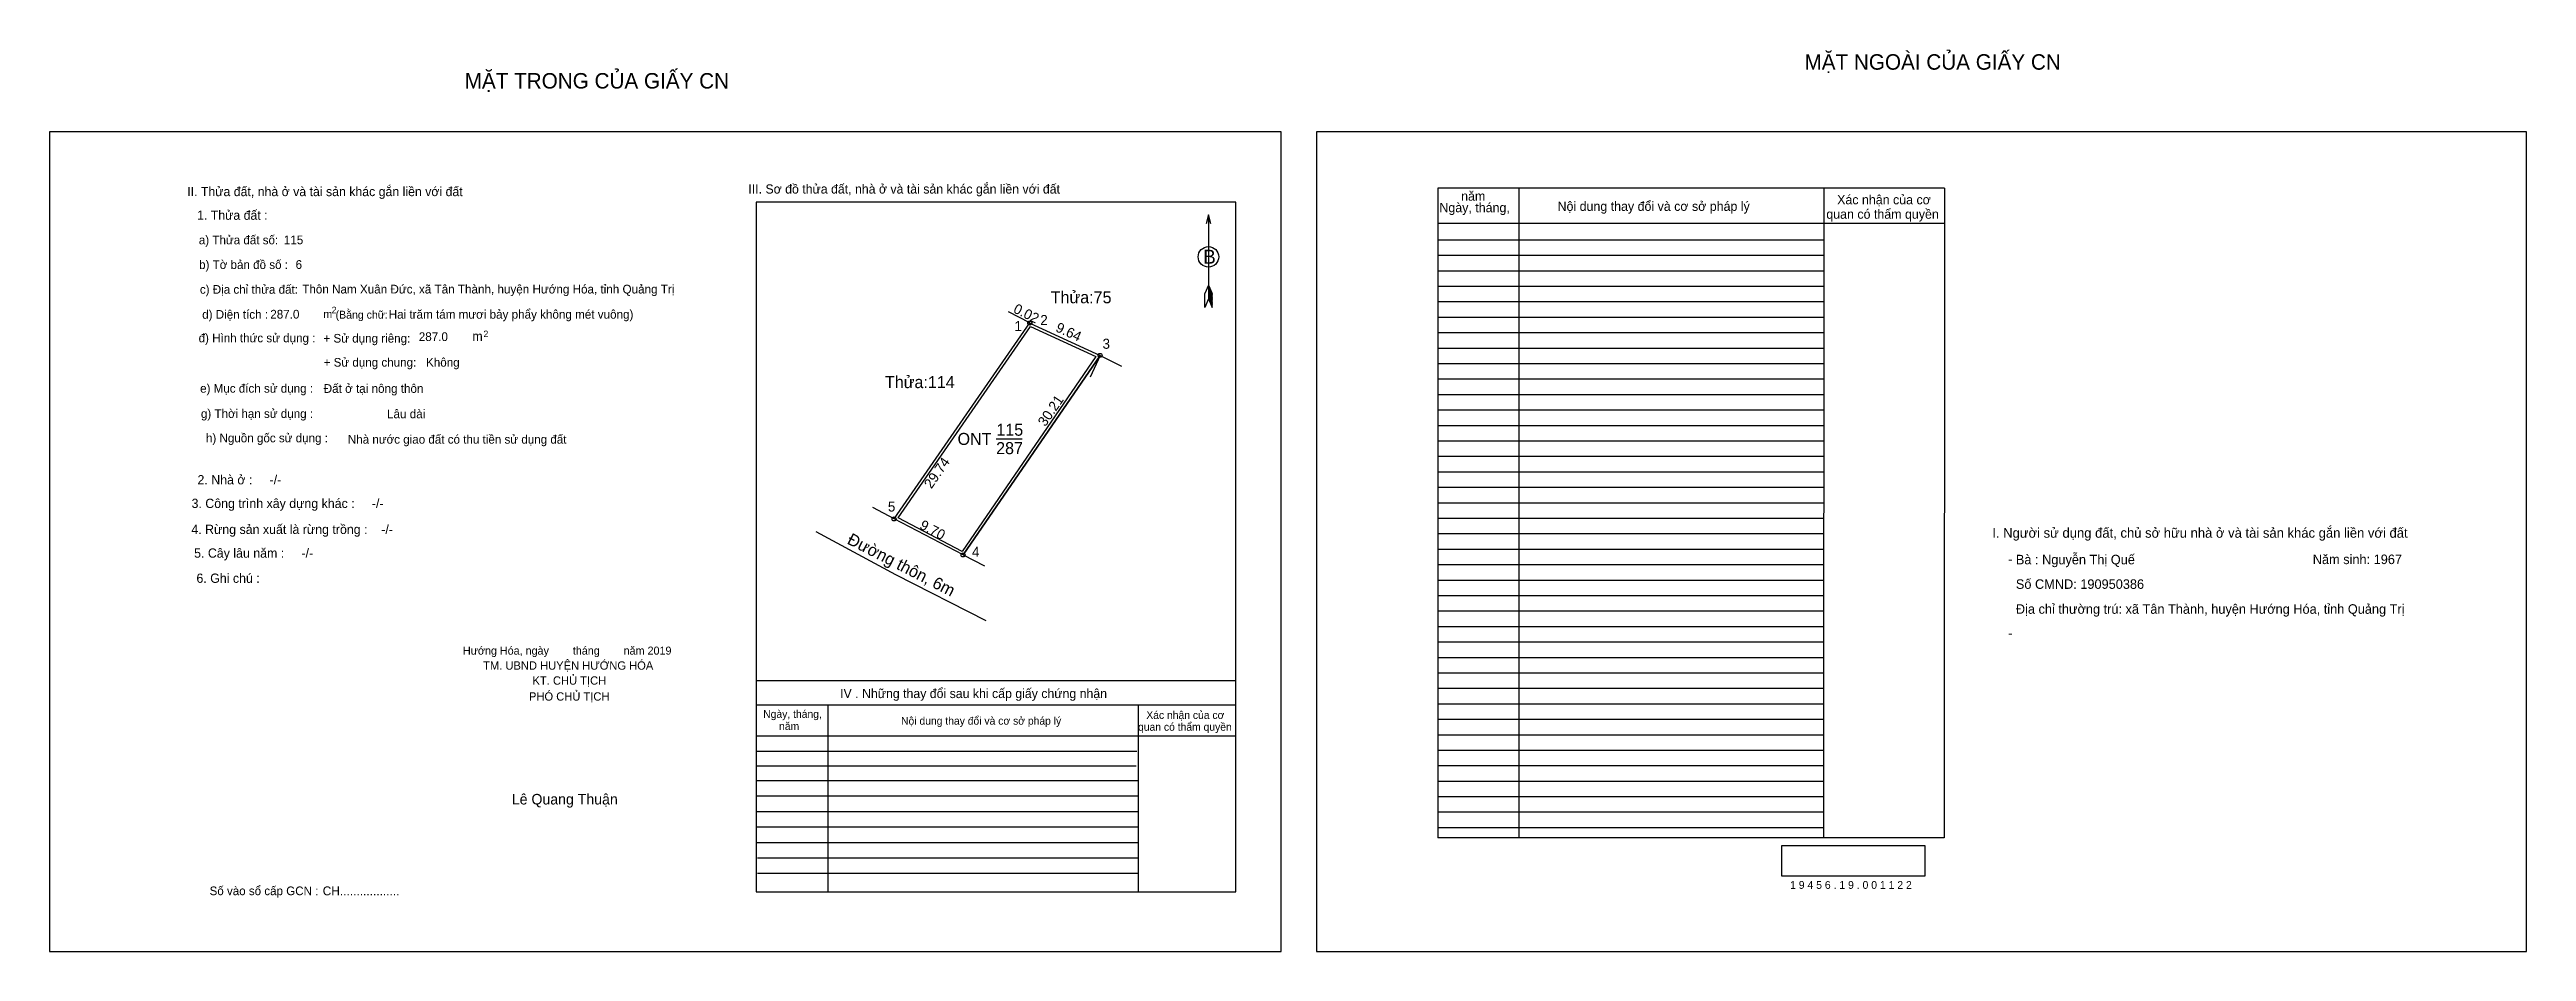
# Model space of a CAD drawing. Extents: x 539172 to 539481, y 1836947 to 1837059.
import ezdxf

# ---------------------------------------------------------------- set-up
doc = ezdxf.new("R2010")
doc.units = 0
for name, color, linetype in [('Default', 7, 'Continuous'), ('Level 1', 7, 'Continuous'), ('Level 10', 7, 'Continuous'), ('Level 11', 7, 'Continuous'), ('Level 13', 7, 'Continuous'), ('Level 27', 7, 'Continuous'), ('Level 35', 7, 'Continuous'), ('Level 36', 7, 'Continuous'), ('Level 40', 7, 'Continuous'), ('Level 49', 7, 'Continuous'), ('Level 5', 7, 'Continuous'), ('Level 52', 7, 'Continuous'), ('Level 55', 7, 'Continuous'), ('Level 6', 7, 'Continuous'), ('Level 7', 7, 'Continuous'), ('Level 8', 7, 'Continuous'), ('Level 9', 7, 'Continuous')]:
    doc.layers.add(name, color=color, linetype=linetype)

msp = doc.modelspace()

# ---------------------------------------------------------------- linework, layer by layer
at = {"layer": 'Level 1'}
for p, q in [((539172.21, 1837049.04), (539172.21, 1837049.04)), ((539330.27, 1837049.04), (539330.27, 1837049.04)), ((539316.8, 1837038.7), (539316.8, 1837028.19)), ((539316.8, 1837029.92), (539316.36, 1837028.85)), ((539316.8, 1837029.92), (539317.25, 1837028.85)), ((539316.8, 1837029.77), (539317.25, 1837028.7)), ((539316.8, 1837029.62), (539317.25, 1837028.55)), ((539316.8, 1837029.47), (539317.25, 1837028.39)), ((539316.8, 1837029.32), (539317.25, 1837028.23)), ((539316.8, 1837029.16), (539317.25, 1837028.08)), ((539316.34, 1837027.12), (539316.36, 1837028.85)), ((539316.8, 1837028.19), (539316.34, 1837027.12)), ((539316.8, 1837029.01), (539317.25, 1837027.92)), ((539316.8, 1837028.86), (539317.26, 1837027.76)), ((539316.8, 1837028.71), (539317.26, 1837027.61)), ((539316.8, 1837028.56), (539317.26, 1837027.45)), ((539316.8, 1837028.41), (539317.27, 1837027.3)), ((539316.8, 1837028.19), (539317.27, 1837027.12)), ((539317.27, 1837027.12), (539317.25, 1837028.85)), ((539325.87, 1836946.75), (539325.87, 1836946.75)), ((539481.24, 1836946.75), (539481.24, 1836946.75))]:
    msp.add_line(p, q, dxfattribs=at)
msp.add_lwpolyline([(539317.1, 1837037.58), (539316.8, 1837038.7), (539316.5, 1837037.58)], dxfattribs=at)
msp.add_circle((539316.8, 1837033.44), 1.28, dxfattribs=at)
at = {"layer": 'Level 10'}
msp.add_line((539286.18, 1836996.24), (539303.28, 1837021.15), dxfattribs=at)
for points in [[(539303.28, 1837021.15), (539286.18, 1836996.24), (539277.58, 1837000.73), (539294.5, 1837025.19), (539294.52, 1837025.18)], [(539302.76, 1837021.01), (539286.07, 1836996.69), (539278.09, 1837000.86), (539294.62, 1837024.75)]]:
    msp.add_lwpolyline(points, close=True, dxfattribs=at)
at = {"layer": 'Level 11'}
for centre in [(539294.5, 1837025.19), (539294.52, 1837025.18), (539303.28, 1837021.15), (539303.28, 1837021.15), (539277.58, 1837000.73), (539286.18, 1836996.24)]:
    msp.add_circle(centre, 0.25, dxfattribs=at)
at = {"layer": 'Level 27'}
for p, q in [((539294.5, 1837025.19), (539291.84, 1837026.57)), ((539303.28, 1837021.15), (539302.04, 1837018.42)), ((539303.28, 1837021.15), (539305.95, 1837019.79)), ((539277.58, 1837000.73), (539274.94, 1837002.16)), ((539286.18, 1836996.24), (539288.85, 1836994.88))]:
    msp.add_line(p, q, dxfattribs=at)
at = {"layer": 'Level 35'}
for p, q in [((539277.81, 1836993.78), (539267.88, 1836999.14)), ((539289.07, 1836988.01), (539277.81, 1836993.78))]:
    msp.add_line(p, q, dxfattribs=at)
at = {"layer": 'Level 40'}
msp.add_lwpolyline([(539172.21, 1836946.75), (539325.87, 1836946.75), (539325.87, 1837049.04), (539172.21, 1837049.04)], close=True, dxfattribs=at)
at = {"layer": 'Level 52'}
for p, q in [((539408.63, 1837042.02), (539345.44, 1837042.02)), ((539345.44, 1837042.02), (539345.44, 1836960.93)), ((539355.52, 1837042.02), (539355.52, 1836960.93)), ((539393.57, 1837042.02), (539393.54, 1836960.93)), ((539408.63, 1837042.02), (539408.6, 1836960.93)), ((539408.63, 1837037.6), (539345.44, 1837037.6)), ((539393.57, 1837035.53), (539345.44, 1837035.53)), ((539393.57, 1837033.6), (539345.44, 1837033.6)), ((539393.57, 1837031.67), (539345.44, 1837031.67)), ((539393.56, 1837029.74), (539345.44, 1837029.74)), ((539393.56, 1837027.81), (539345.44, 1837027.81)), ((539393.56, 1837025.88), (539345.44, 1837025.88)), ((539393.56, 1837023.95), (539345.44, 1837023.95)), ((539393.56, 1837022.02), (539345.44, 1837022.02)), ((539393.56, 1837020.09), (539345.44, 1837020.09)), ((539393.56, 1837018.16), (539345.44, 1837018.16)), ((539393.56, 1837016.23), (539345.44, 1837016.23)), ((539393.56, 1837014.3), (539345.44, 1837014.3)), ((539393.56, 1837012.37), (539345.44, 1837012.37)), ((539393.56, 1837010.44), (539345.44, 1837010.44)), ((539393.56, 1837008.51), (539345.44, 1837008.51)), ((539393.56, 1837006.58), (539345.44, 1837006.58)), ((539393.56, 1837004.65), (539345.44, 1837004.65)), ((539393.55, 1837002.72), (539345.44, 1837002.72)), ((539393.55, 1837000.79), (539345.44, 1837000.79)), ((539393.55, 1836998.86), (539345.44, 1836998.86)), ((539393.55, 1836996.93), (539345.44, 1836996.93)), ((539393.55, 1836995), (539345.44, 1836995)), ((539393.55, 1836993.07), (539345.44, 1836993.07)), ((539393.55, 1836991.14), (539345.44, 1836991.14)), ((539393.55, 1836989.21), (539345.44, 1836989.21)), ((539393.55, 1836987.28), (539345.44, 1836987.28)), ((539393.55, 1836985.35), (539345.44, 1836985.35)), ((539393.55, 1836983.42), (539345.44, 1836983.42)), ((539393.55, 1836981.49), (539345.44, 1836981.49)), ((539393.55, 1836979.56), (539345.44, 1836979.56)), ((539393.55, 1836977.63), (539345.44, 1836977.63)), ((539393.54, 1836975.7), (539345.44, 1836975.7)), ((539393.54, 1836973.77), (539345.44, 1836973.77)), ((539393.54, 1836971.84), (539345.44, 1836971.84)), ((539393.54, 1836969.91), (539345.44, 1836969.91)), ((539393.54, 1836967.98), (539345.44, 1836967.98)), ((539393.54, 1836966.05), (539345.44, 1836966.05)), ((539393.54, 1836964.12), (539345.44, 1836964.12)), ((539393.54, 1836962.19), (539345.44, 1836962.19)), ((539408.6, 1836960.93), (539345.44, 1836960.93))]:
    msp.add_line(p, q, dxfattribs=at)
msp.add_lwpolyline([(539330.27, 1836946.75), (539481.24, 1836946.75), (539481.24, 1837049.04), (539330.27, 1837049.04)], close=True, dxfattribs=at)
at = {"layer": 'Level 6'}
msp.add_lwpolyline([(539388.35, 1836959.99), (539406.18, 1836959.99), (539406.18, 1836956.16), (539388.35, 1836956.16)], close=True, dxfattribs=at)
at = {"layer": 'Level 7'}
for p, q in [((539307.88, 1836971.71), (539260.37, 1836971.71)), ((539307.79, 1836969.88), (539260.37, 1836969.88)), ((539308.04, 1836968.05), (539260.37, 1836968.05)), ((539308.04, 1836966.12), (539260.37, 1836966.12)), ((539308.04, 1836964.19), (539260.37, 1836964.19)), ((539308.04, 1836962.26), (539260.37, 1836962.26)), ((539308.04, 1836960.33), (539260.37, 1836960.33)), ((539308.04, 1836958.4), (539260.53, 1836958.4)), ((539308.04, 1836956.47), (539260.53, 1836956.47))]:
    msp.add_line(p, q, dxfattribs=at)
at = {"layer": 'Level 8'}
for p, q in [((539320.2, 1837040.28), (539260.37, 1837040.28)), ((539260.37, 1837040.28), (539260.37, 1836954.2)), ((539320.2, 1836954.2), (539320.2, 1837040.28)), ((539320.2, 1836980.53), (539260.37, 1836980.53)), ((539320.2, 1836977.5), (539260.37, 1836977.5)), ((539269.31, 1836977.5), (539269.31, 1836954.2)), ((539308.04, 1836977.5), (539308.04, 1836954.2)), ((539320.2, 1836973.64), (539260.37, 1836973.64)), ((539260.37, 1836954.2), (539320.2, 1836954.2))]:
    msp.add_line(p, q, dxfattribs=at)
at = {"layer": 'Level 9'}
msp.add_line((539290.3, 1837010.72), (539293.55, 1837010.72), dxfattribs=at)

# ---------------------------------------------------------------- texts
at = {"layer": 'Default'}
for s, p in [('e) Mục đích sử dụng :', (539191, 1837016.49)), ('g) Thời hạn sử dụng :', (539191.1, 1837013.34)), ('h) Nguồn gốc sử dụng :', (539191.73, 1837010.3)), ('Nhà nước giao đất có thu tiền sử dụng đất', (539209.43, 1837010.13))]:
    msp.add_text(s, height=1.0827, dxfattribs=at).set_placement(p)
at = {"layer": 'Level 1'}
msp.add_text('B', height=1.74, dxfattribs=at).set_placement((539316.16, 1837032.59))
at = {"layer": 'Level 13'}
for s, p in [('ONT', (539285.5, 1837009.97)), ('115', (539290.34, 1837011.12)), ('287', (539290.31, 1837008.82))]:
    msp.add_text(s, height=1.5, dxfattribs=at).set_placement(p)
at = {"layer": 'Level 36'}
for s, p in [('Thửa:75', (539297.12, 1837027.65)), ('Thửa:114', (539276.44, 1837017.06))]:
    msp.add_text(s, height=1.5, dxfattribs=at).set_placement(p)
at = {"layer": 'Level 49'}
for s, rotation, p in [('0.02', 333.4349, (539292.36, 1837026.55)), ('9.64', 335.2954, (539297.63, 1837024.19)), ('30.21', 55.5315, (539296.45, 1837012.18)), ('29.74', 55.3268, (539282.24, 1837004.42)), ('9.70', 332.4313, (539280.66, 1836999.57))]:
    msp.add_text(s, height=1.25, rotation=rotation, dxfattribs=at).set_placement(p)
at = {"layer": 'Level 5'}
msp.add_text('Đường thôn, 6m', height=1.5, rotation=332.8863, dxfattribs=at).set_placement((539271.61, 1836997.7))
at = {"layer": 'Level 52'}
for s, p in [('năm', (539348.33, 1837040.45)), ('Ngày, tháng,', (539345.62, 1837039.01)), ('Nội dung thay đổi và cơ sở pháp lý', (539360.36, 1837039.18)), (' quan có thẩm quyền', (539393.46, 1837038.2)), ('Xác nhận của cơ', (539395.24, 1837040))]:
    msp.add_text(s, height=1.158, dxfattribs=at).set_placement(p)
at = {"layer": 'Level 55'}
for s, height, p in [('114', 0.055, (539294.44, 1837025.14)), ('114', 0.055, (539294.44, 1837025.14)), ('1', 0.2, (539294.44, 1837025.19)), ('2', 0.2, (539294.45, 1837025.18)), ('75', 0.055, (539294.46, 1837025.14)), ('75', 0.055, (539294.48, 1837025.12)), ('3', 0.2, (539303.22, 1837021.15)), ('75', 0.055, (539303.24, 1837021.09)), ('0', 0.055, (539303.26, 1837021.09)), ('5', 0.2, (539277.52, 1837000.73)), ('114', 0.055, (539277.52, 1837000.68)), ('114', 0.055, (539277.52, 1837000.68)), ('0', 0.055, (539277.56, 1837000.68)), ('0', 0.055, (539277.56, 1837000.68)), ('4', 0.2, (539286.11, 1836996.24)), ('0', 0.055, (539286.16, 1836996.19)), ('0', 0.055, (539286.16, 1836996.19)), ('0', 0.055, (539286.16, 1836996.19))]:
    msp.add_text(s, height=height, dxfattribs=at).set_placement(p)
at = {"layer": 'Level 6'}
for s, height, p in [('115', 1.087, (539201.44, 1837035.02)), ('6', 1.09, (539202.91, 1837031.94)), ('Thôn Nam Xuân Đức, xã Tân Thành, huyện Hướng Hóa, tỉnh Quảng Trị', 1.0885, (539203.74, 1837028.87)), ('287.0', 1.087, (539199.75, 1837025.74)), ('Hai trăm tám mươi bảy phẩy không mét vuông)', 1.087, (539214.53, 1837025.73)), ('287.0', 1.087, (539218.28, 1837022.94)), ('Đất ở tại nông thôn', 1.0885, (539206.42, 1837016.47)), ('Lâu dài', 1.089, (539214.32, 1837013.3)), ('Bà : Nguyễn Thị Quế', 1.1889, (539417.54, 1836995.07)), ('Năm sinh: 1967', 1.1889, (539454.58, 1836995.1)), ('Số CMND: 190950386', 1.1889, (539417.54, 1836992.01)), ('Địa chỉ thường trú: xã Tân Thành, huyện Hướng Hóa, tỉnh Quảng Trị', 1.1889, (539417.54, 1836988.9)), ('1 9 4 5 6 . 1 9 . 0 0 1 1 2 2', 0.9727, (539389.37, 1836954.57))]:
    msp.add_text(s, height=height, dxfattribs=at).set_placement(p)
at = {"layer": 'Level 7'}
for s, height, p in [('MẶT TRONG CỦA GIẤY CN', 1.9299, (539224.01, 1837054.45)), ('MẶT NGOÀI CỦA GIẤY CN', 1.9299, (539391.17, 1837056.8)), ('II. Thửa đất, nhà ở và tài sản khác gắn liền với đất', 1.1483, (539189.39, 1837041.02)), ('III. Sơ đồ thửa đất, nhà ở và tài sản khác gắn liền với đất', 1.1483, (539259.4, 1837041.34)), ('1. Thửa đất :', 1.1483, (539190.62, 1837038.07)), ('a) Thửa đất số:', 1.0827, (539190.84, 1837035.01)), ('b) Tờ bản đồ số :', 1.0827, (539190.87, 1837031.93)), ('c) Địa chỉ thửa đất:', 1.0827, (539190.97, 1837028.84)), ('d) Diện tích :', 1.0827, (539191.26, 1837025.72)), ('m', 0.984, (539206.38, 1837025.81)), ('2', 0.82, (539207.41, 1837026.4)), ('(Bằng chữ:', 0.984, (539207.9, 1837025.73)), ('đ) Hình thức sử dụng :', 1.0827, (539190.81, 1837022.78)), ('+ Sử dụng riêng:', 1.0827, (539206.39, 1837022.74)), ('m', 1.16, (539224.96, 1837022.96)), ('2', 0.82, (539226.35, 1837023.42)), ('+ Sử dụng chung:', 1.0827, (539206.41, 1837019.74)), ('Không', 1.083, (539219.19, 1837019.74)), ('2. Nhà ở :     -/-', 1.1548, (539190.67, 1837005.05)), ('3. Công trình xây dựng khác :     -/-', 1.1548, (539189.93, 1837002.1)), ('4. Rừng sản xuất là rừng trồng :    -/-', 1.1548, (539189.9, 1836998.86)), ('I. Người sử dụng đất, chủ sở hữu nhà ở và tài sản khác gắn liền với đất', 1.2158, (539414.6, 1836998.39)), ('5. Cây lâu năm :     -/-', 1.1548, (539190.25, 1836995.9)), ('-', 1.24, (539416.56, 1836995.11)), ('6. Ghi chú :', 1.1548, (539190.54, 1836992.76)), ('-', 1.24, (539416.58, 1836985.87)), ('Hướng Hóa, ngày        tháng        năm 2019', 1.0033, (539223.79, 1836983.8)), ('TM. UBND HUYỆN HƯỚNG HÓA', 1.0396, (539226.31, 1836981.92)), ('KT. CHỦ TỊCH', 1.0396, (539232.47, 1836980.05)), ('IV . Những thay đổi sau khi cấp giấy chứng nhận', 1.1483, (539270.85, 1836978.38)), ('PHÓ CHỦ TỊCH', 1.0395, (539232.03, 1836978.06)), ('Ngày, tháng,', 0.965, (539261.25, 1836975.91)), ('Xác nhận của cơ', 0.965, (539309.05, 1836975.78)), ('năm', 0.965, (539263.23, 1836974.39)), ('Nội dung thay đổi và cơ sở pháp lý', 0.965, (539278.45, 1836975.06)), (' quan có thẩm quyền', 0.965, (539307.66, 1836974.3)), ('Lê Quang Thuận', 1.3167, (539229.89, 1836965.1)), ('Số vào sổ cấp GCN :', 1.0807, (539192.18, 1836953.78)), ('CH..................', 1.1117, (539206.29, 1836953.76))]:
    msp.add_text(s, height=height, dxfattribs=at).set_placement(p)
at = {"layer": 'Level 9'}
for s, p in [('2', (539295.82, 1837024.94)), ('1', (539292.6, 1837024.18)), ('3', (539303.59, 1837021.97)), ('5', (539276.81, 1837001.66)), ('4', (539287.3, 1836996.01))]:
    msp.add_text(s, height=1.25, dxfattribs=at).set_placement(p)

doc.saveas('drawing.dxf')
